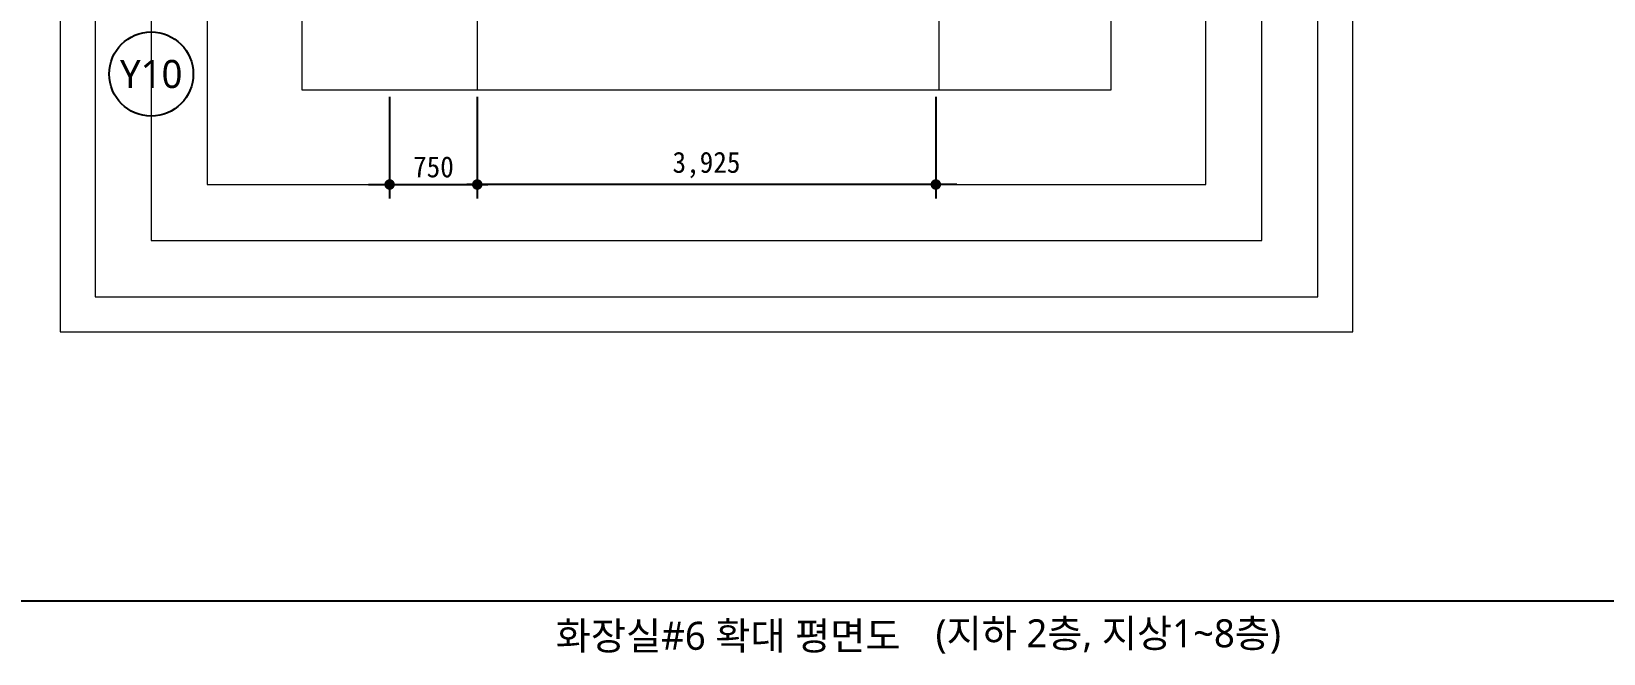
# Model space of a CAD drawing. Header units: millimetres. Extents: x -423835 to -174325, y -1379898 to -1311126.
# Drawn here: x -318003 to -304547, y -1379743 to -1374420 of the extents above; entities that cross this region are included whole.
import ezdxf
from ezdxf.enums import TextEntityAlignment as Align

# ---------------------------------------------------------------- set-up
doc = ezdxf.new("R2010")
doc.units = ezdxf.units.MM
doc.header["$LTSCALE"] = 100
doc.header["$MEASUREMENT"] = 0
doc.header["$PDSIZE"] = -10
doc.linetypes.add('CEN', pattern=[62, 60, -1, 0, -1])
doc.layers.get('0').update_dxf_attribs({"linetype": 'CONTINUOUS'})
doc.layers.get('Defpoints').update_dxf_attribs({"color": 153, "linetype": 'CONTINUOUS'})
for name, color, linetype, lineweight in [('A-AXIS-BUBL', 7, 'CONTINUOUS', 25), ('A-AXIS-LINE', 1, 'CEN', 15), ('A-XXXX-TXT2', 3, 'CONTINUOUS', 25)]:
    doc.layers.add(name, color=color, linetype=linetype, lineweight=lineweight)
doc.layers.add('A-DIMS', color=7, linetype='CONTINUOUS')
doc.layers.add('A-XXXX-NPLT', color=144, linetype='CONTINUOUS', lineweight=0, plot=False)
doc.styles.add('HY울릉도L', font='')
doc.styles.add('돋움체', font='')
doc.styles.add('맑은 고딕', font='malgun.ttf')
doc.styles.add('맑은고딕', font='malgun.ttf')
doc.styles.get('HY울릉도L').set_extended_font_data('HYwulM')
doc.styles.get('돋움체').set_extended_font_data('DotumChe')
doc.dimstyles.new('CDIM', dxfattribs={"dimtxt": 3, "dimasz": 1.5, "dimexe": 2, "dimexo": 1, "dimgap": 1, "dimtad": 1, "dimdec": 0, "dimrnd": 0.5, "dimzin": 0, "dimdsep": 32, "dimlunit": 6, "dimtxsty": 'HY울릉도L', "dimblk1": '_CIDOT', "dimblk2": '_CIDOT', "dimsah": 1, "dimcen": 5.5, "dimclrd": 2, "dimclre": 2, "dimclrt": 7, "dimadec": 0, "dimazin": 0, "dimtfac": 1, "dimtdec": 0, "dimtix": 1, "dimtmove": 2, "dimatfit": 1, "dimldrblk": '_CIDOT', "dimfxl": 1, "dimtolj": 1, "dimtzin": 0, "dimlwd": -1, "dimarcsym": 0})

# ---------------------------------------------------------------- blocks, each defined once
blk = doc.blocks.new('_CIDOT')
at = {"color": 0, "linetype": 'ByBlock'}
blk.add_line((2, 0), (-1, 0), dxfattribs=at)
at = {"color": 0, "linetype": 'ByBlock', "const_width": 0.5}
blk.add_lwpolyline([(-0.25, 0, 1), (0.25, 0, 1)], format="xyb", close=True, dxfattribs=at)
blk = doc.blocks.new('*D645')
at = {"layer": 'A-DIMS', "lineweight": -2, "transparency": 16777216}
for p, q in [((-314937, -1374980), (-314937, -1375850)), ((-314187, -1374980), (-314187, -1375850))]:
    blk.add_line(p, q, dxfattribs=at)
at = {"layer": 'A-DIMS', "transparency": 16777216}
blk.add_line((-314847, -1375730), (-314277, -1375730), dxfattribs=at)
at = {"layer": 'Defpoints', "color": 0, "transparency": 16777216}
for p in [(-314937, -1374920), (-314187, -1374920), (-314187, -1375730)]:
    blk.add_point(p, dxfattribs=at)
at = {"layer": 'A-DIMS', "transparency": 16777216, "xscale": 90, "yscale": 90, "zscale": 90, "rotation": 180}
blk.add_blockref('_CIDOT', (-314937, -1375730), dxfattribs=at)
at = {"layer": 'A-DIMS', "transparency": 16777216, "xscale": 90, "yscale": 90, "zscale": 90}
blk.add_blockref('_CIDOT', (-314187, -1375730), dxfattribs=at)
at = {"layer": 'A-DIMS', "color": 3, "transparency": 16777216, "insert": (-314562, -1375580), "char_height": 180, "attachment_point": 5, "style": '돋움체'}
blk.add_mtext('\\A1;750', dxfattribs=at)
blk = doc.blocks.new('*D646')
at = {"layer": 'A-DIMS', "lineweight": -2, "transparency": 16777216}
for p, q in [((-314187, -1374980), (-314187, -1375850)), ((-310262, -1374980), (-310262, -1375850))]:
    blk.add_line(p, q, dxfattribs=at)
at = {"layer": 'A-DIMS', "transparency": 16777216}
blk.add_line((-310352, -1375730), (-314097, -1375730), dxfattribs=at)
at = {"layer": 'Defpoints', "color": 0, "transparency": 16777216}
for p in [(-314187, -1374920), (-310262, -1374920), (-314187, -1375730)]:
    blk.add_point(p, dxfattribs=at)
at = {"layer": 'A-DIMS', "transparency": 16777216, "xscale": 90, "yscale": 90, "zscale": 90, "rotation": 180}
blk.add_blockref('_CIDOT', (-314187, -1375730), dxfattribs=at)
at = {"layer": 'A-DIMS', "transparency": 16777216, "xscale": 90, "yscale": 90, "zscale": 90}
blk.add_blockref('_CIDOT', (-310262, -1375730), dxfattribs=at)
at = {"layer": 'A-DIMS', "color": 3, "transparency": 16777216, "insert": (-312225, -1375563), "char_height": 180, "attachment_point": 5, "style": '돋움체'}
blk.add_mtext('\\A1;3,925', dxfattribs=at)

msp = doc.modelspace()

# ---------------------------------------------------------------- linework, layer by layer
at = {"color": 3, "ltscale": 2}
msp.add_line((-323035.4, -1379291.6), (-278950.4, -1379291.6), dxfattribs=at)
at = {"layer": 'A-AXIS-BUBL', "ltscale": 0.2}
msp.add_circle((-316977.3, -1374784.4), 360, dxfattribs=at)
at = {"layer": 'A-AXIS-LINE', "ltscale": 50}
for points in [[(-314187.3, -1367120.1), (-314187.3, -1374920.1)], [(-310237.3, -1367120.1), (-310237.3, -1374920.1)]]:
    msp.add_lwpolyline(points, dxfattribs=at)
at = {"layer": 'A-XXXX-NPLT'}
for points in [[(-306692.3, -1365050.1), (-317757.3, -1365050.1), (-317757.3, -1376990.1), (-306692.3, -1376990.1)], [(-306992.3, -1365350.1), (-317457.3, -1365350.1), (-317457.3, -1376690.1), (-306992.3, -1376690.1)], [(-307472.3, -1365830.1), (-316977.3, -1365830.1), (-316977.3, -1376210.1), (-307472.3, -1376210.1)], [(-307952.3, -1366310.1), (-316497.3, -1366310.1), (-316497.3, -1375730.1), (-307952.3, -1375730.1)], [(-308762.3, -1367120.1), (-315687.3, -1367120.1), (-315687.3, -1374920.1), (-308762.3, -1374920.1)]]:
    msp.add_lwpolyline(points, close=True, dxfattribs=at)

# ---------------------------------------------------------------- texts
at = {"layer": 'A-XXXX-TXT2', "ltscale": 0.2, "style": '맑은고딕'}
msp.add_text('Y10', height=240, dxfattribs=at).set_placement((-316977.3, -1374784.2), align=Align.MIDDLE_CENTER)
at = {"layer": 'A-XXXX-TXT2', "style": '맑은 고딕'}
msp.add_text('화장실#6 확대 평면도', height=240, dxfattribs=at).set_placement((-312039.3, -1379591.6), align=Align.MIDDLE_CENTER)
msp.add_text('(지하 2층, 지상1~8층)', height=240, dxfattribs=at).set_placement((-310264, -1379570.3), align=Align.MIDDLE_LEFT)

# ---------------------------------------------------------------- dimensions: what is measured, and where the dimension line sits
at = {"layer": 'A-DIMS'}
for p1, picture, middle in [((-314937.3, -1374920.1), '*D645', (-314562.3, -1375579.9)), ((-310262.3, -1374920.1), '*D646', (-312224.8, -1375562.9))]:
    dim = msp.add_linear_dim(base=(-314187.3, -1375730.1), p1=p1, p2=(-314187.3, -1374920.1), dimstyle='CDIM', override={"dimscale": 60, "dimtxsty": '돋움체', "dimclrd": 256, "dimclre": 256, "dimclrt": 3}, dxfattribs=at)
    dim.commit()
    dim.dimension.update_dxf_attribs({"geometry": picture, "text_midpoint": middle})

doc.saveas('drawing.dxf')
